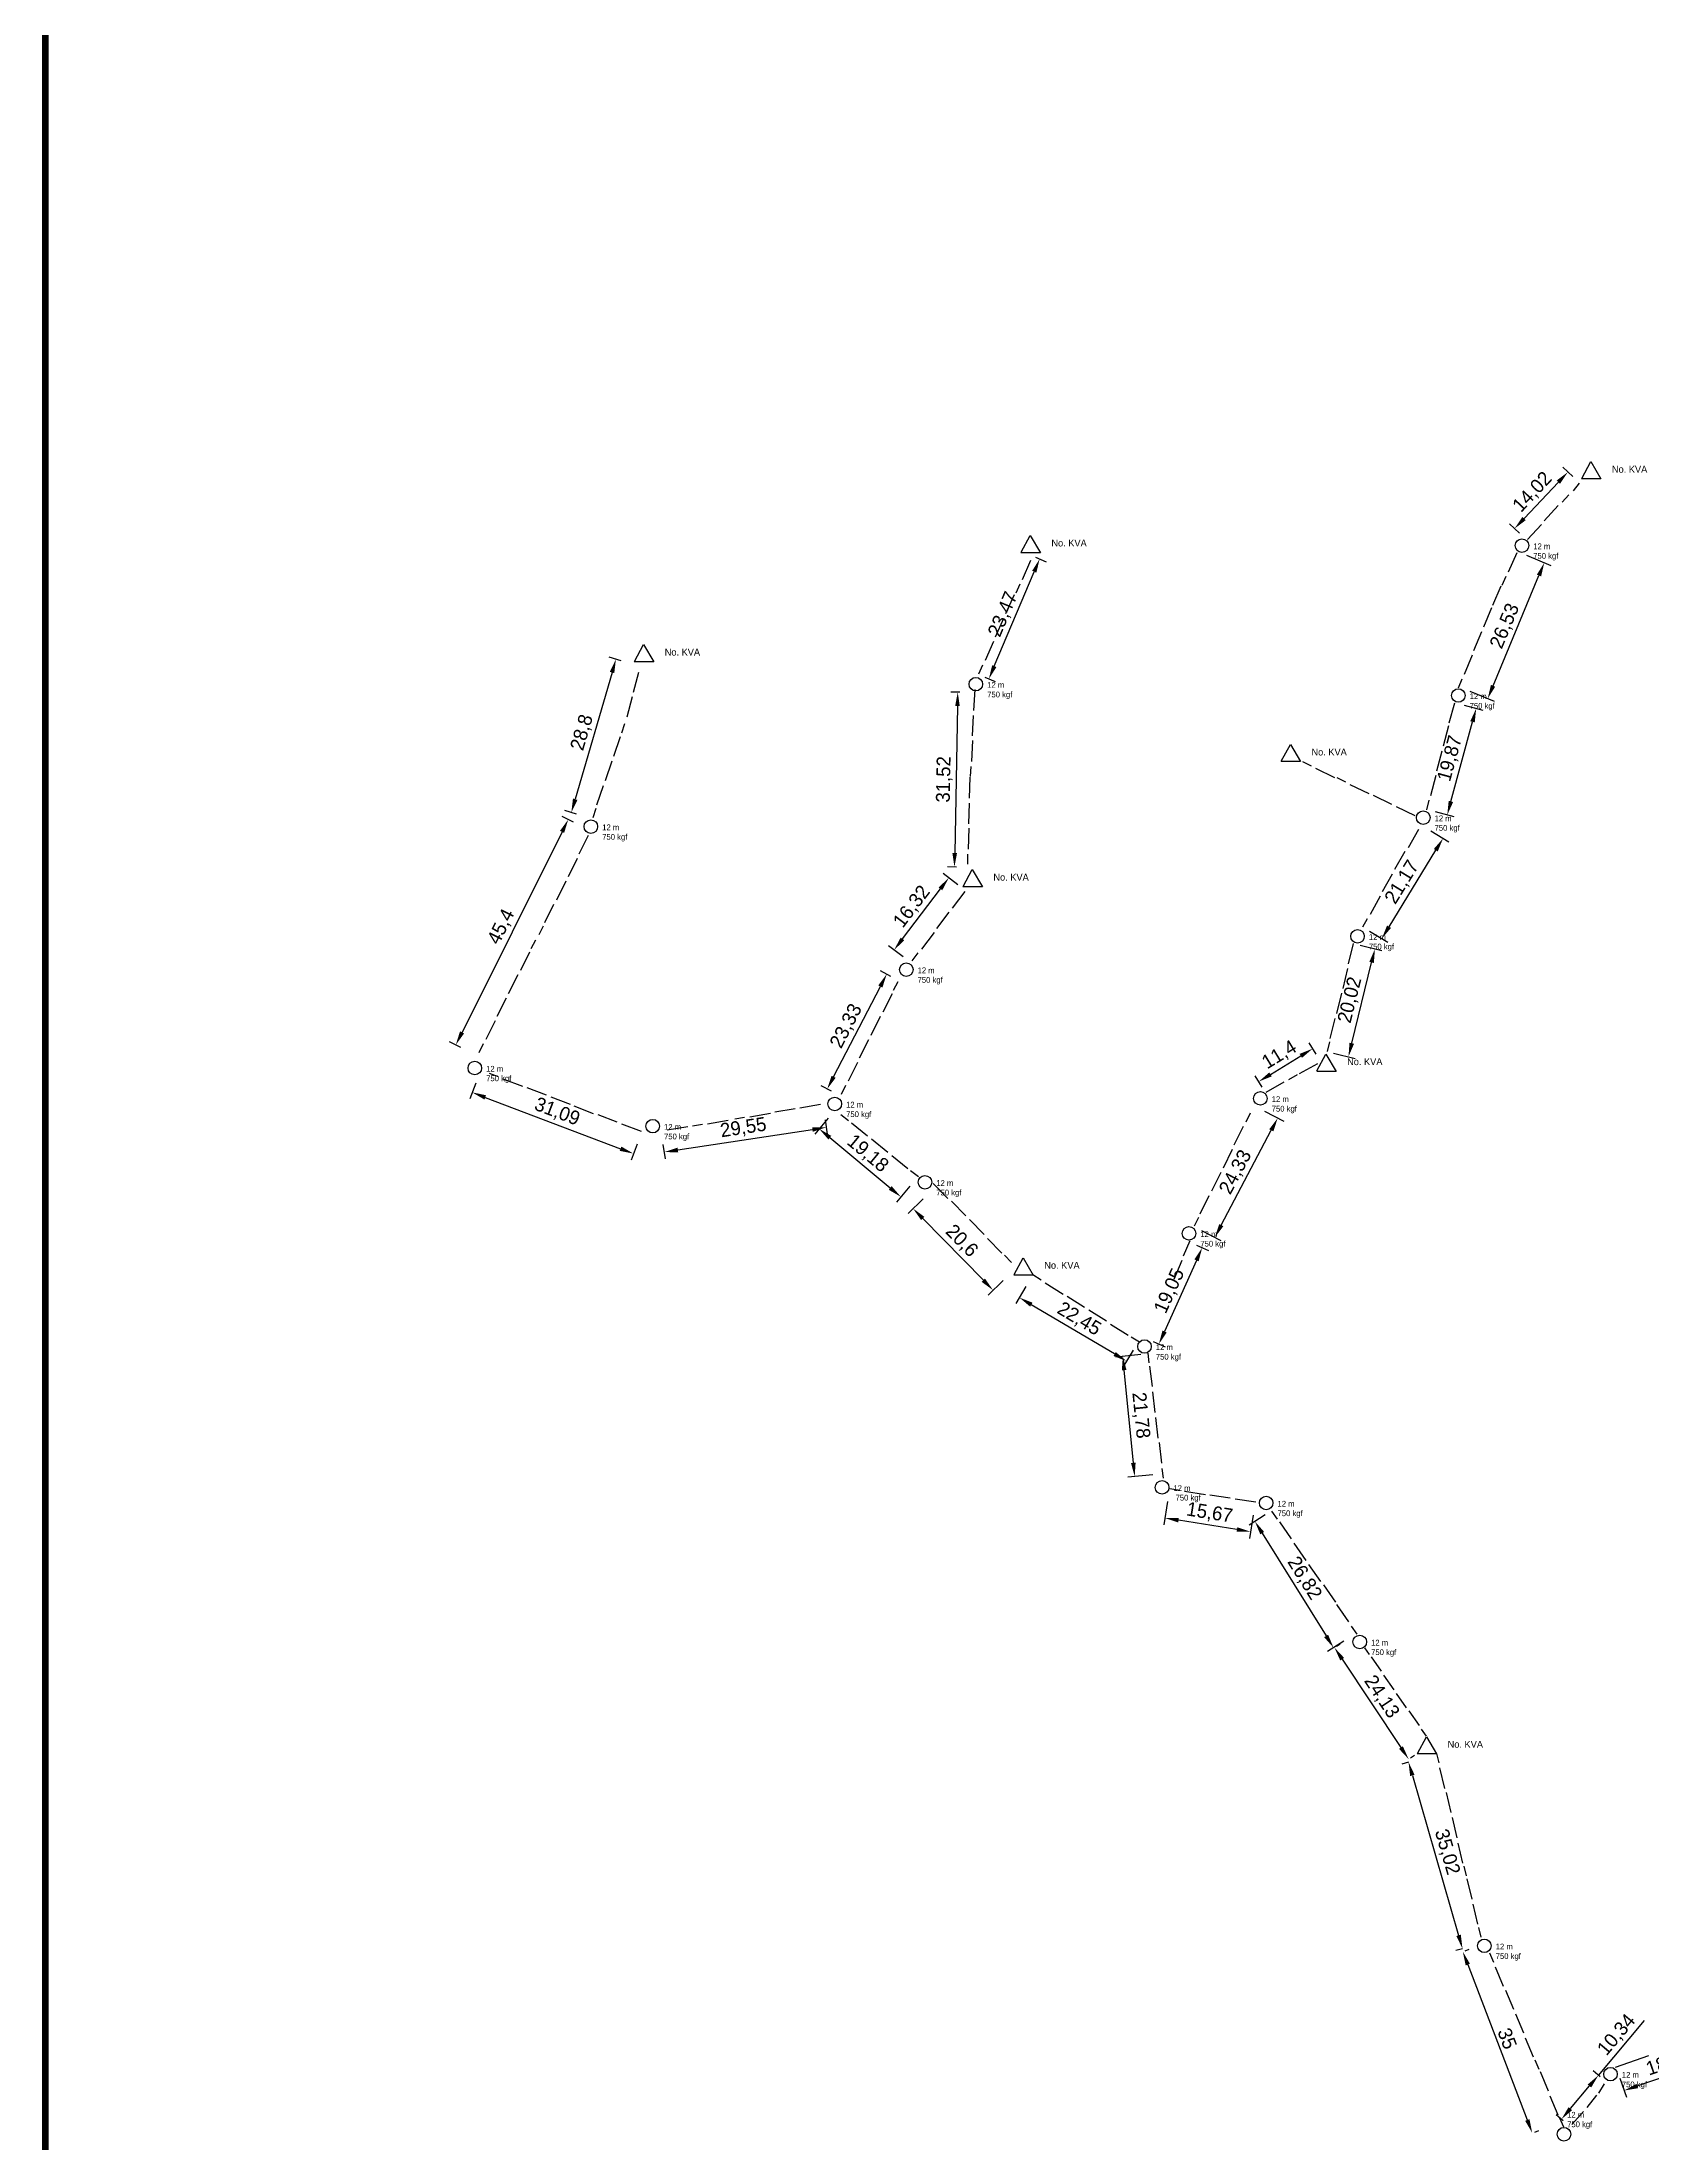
# Model space of a CAD drawing. Header units: millimetres. Extents: x -3588 to 75209, y -3737 to 38254.
# Drawn here: x 28768.3 to 29058.5, y 19548.3 to 19926.9 of the extents above; entities that cross this region are included whole.
import ezdxf

# ---------------------------------------------------------------- set-up
doc = ezdxf.new("R2010")
doc.units = ezdxf.units.MM
doc.layers.add('P', color=253, linetype='Continuous')
doc.dimstyles.new('ISO-25', dxfattribs={"dimtxt": 2.5, "dimasz": 2.5, "dimexe": 1.25, "dimexo": 0.625, "dimtad": 1, "dimtxsty": 'Standard', "dimcen": 2.5, "dimadec": 0, "dimazin": 0, "dimtfac": 1, "dimtmove": 0, "dimatfit": 3, "dimfxl": 1, "dimarcsym": 0})

# ---------------------------------------------------------------- blocks, each defined once
blk = doc.blocks.new('*D328')
at = {"color": 0, "lineweight": -2, "transparency": 16777216}
for p, q in [((28971.28, 19663.73), (28970.61, 19659.54)), ((28983.81, 19658.69), (28973.27, 19660.38)), ((28986.75, 19661.25), (28986.08, 19657.06))]:
    blk.add_line(p, q, dxfattribs=at)
at = {"color": 0, "transparency": 16777216}
for points in [[(28973.34, 19660.79), (28973.21, 19659.97), (28970.8, 19660.77)], [(28983.88, 19659.1), (28983.75, 19658.28), (28986.28, 19658.3)]]:
    blk.add_solid(points, dxfattribs=at)
at = {"layer": 'Defpoints', "color": 0, "transparency": 16777216}
for p in [(28971.37, 19664.35), (28970.8, 19660.77), (28986.85, 19661.87)]:
    blk.add_point(p, dxfattribs=at)
at = {"color": 0, "transparency": 16777216, "insert": (28978.87, 19661.59), "char_height": 2.5, "attachment_point": 5, "rotation": 350.917}
blk.add_mtext('15,67', dxfattribs=at)
blk = doc.blocks.new('*D329')
at = {"color": 0, "lineweight": -2, "transparency": 16777216}
for p, q in [((28966.48, 19690.22), (28961.98, 19689.77)), ((28965.13, 19670.71), (28963.47, 19687.41)), ((28968.63, 19668.54), (28964.13, 19668.1))]:
    blk.add_line(p, q, dxfattribs=at)
at = {"color": 0, "transparency": 16777216}
for points in [[(28963.89, 19687.45), (28963.06, 19687.37), (28963.23, 19689.9)], [(28965.54, 19670.75), (28964.71, 19670.67), (28965.37, 19668.22)]]:
    blk.add_solid(points, dxfattribs=at)
at = {"layer": 'Defpoints', "color": 0, "transparency": 16777216}
for p in [(28967.1, 19690.28), (28963.23, 19689.9), (28969.25, 19668.6)]:
    blk.add_point(p, dxfattribs=at)
at = {"color": 0, "transparency": 16777216, "insert": (28966.37, 19679.26), "char_height": 2.5, "attachment_point": 5, "rotation": 275.6555}
blk.add_mtext('21,78', dxfattribs=at)
blk = doc.blocks.new('*D330')
at = {"color": 0, "lineweight": -2, "transparency": 16777216}
for p, q in [((28988.91, 19661.31), (28985.99, 19659.49)), ((28988.37, 19658.03), (28999.9, 19639.5)), ((29003.07, 19638.53), (29000.16, 19636.72))]:
    blk.add_line(p, q, dxfattribs=at)
at = {"color": 0, "transparency": 16777216}
for points in [[(28988.72, 19658.25), (28988.02, 19657.81), (28987.05, 19660.15)], [(29000.25, 19639.72), (28999.54, 19639.28), (29001.22, 19637.38)]]:
    blk.add_solid(points, dxfattribs=at)
at = {"layer": 'Defpoints', "color": 0, "transparency": 16777216}
for p in [(28989.44, 19661.64), (29001.22, 19637.38), (29003.61, 19638.86)]:
    blk.add_point(p, dxfattribs=at)
at = {"color": 0, "transparency": 16777216, "insert": (28995.9, 19649.86), "char_height": 2.5, "attachment_point": 5, "rotation": 301.8892}
blk.add_mtext('26,82', dxfattribs=at)
blk = doc.blocks.new('*D331')
at = {"color": 0, "lineweight": -2, "transparency": 16777216}
for p, q in [((29001.76, 19637.63), (29002.44, 19638.08)), ((29002.79, 19635.3), (29013.39, 19619.37)), ((29015.13, 19617.53), (29015.81, 19617.98))]:
    blk.add_line(p, q, dxfattribs=at)
at = {"color": 0, "transparency": 16777216}
for points in [[(29003.14, 19635.54), (29002.44, 19635.07), (29001.4, 19637.39)], [(29013.73, 19619.6), (29013.04, 19619.14), (29014.77, 19617.29)]]:
    blk.add_solid(points, dxfattribs=at)
at = {"layer": 'Defpoints', "color": 0, "transparency": 16777216}
for p in [(29001.24, 19637.28), (29014.61, 19617.18), (29014.77, 19617.29)]:
    blk.add_point(p, dxfattribs=at)
at = {"color": 0, "transparency": 16777216, "insert": (29009.82, 19628.49), "char_height": 2.5, "attachment_point": 5, "rotation": 303.6315}
blk.add_mtext('24,13', dxfattribs=at)
blk = doc.blocks.new('*D332')
at = {"color": 0, "lineweight": -2, "transparency": 16777216}
for p, q in [((29014.77, 19616.77), (29013.55, 19616.41)), ((29015.44, 19614.36), (29023.78, 19585.52)), ((29024.5, 19583.12), (29023.28, 19582.77))]:
    blk.add_line(p, q, dxfattribs=at)
at = {"color": 0, "transparency": 16777216}
for points in [[(29015.84, 19614.47), (29015.04, 19614.24), (29014.75, 19616.76)], [(29024.18, 19585.64), (29023.38, 19585.4), (29024.48, 19583.12)]]:
    blk.add_solid(points, dxfattribs=at)
at = {"layer": 'Defpoints', "color": 0, "transparency": 16777216}
for p in [(29015.37, 19616.94), (29024.48, 19583.12), (29025.1, 19583.3)]:
    blk.add_point(p, dxfattribs=at)
at = {"color": 0, "transparency": 16777216, "insert": (29023.62, 19601.1), "char_height": 2.5, "width": 9.4878, "attachment_point": 5, "rotation": 286.1352}
blk.add_mtext('\\P35,02', dxfattribs=at)
blk = doc.blocks.new('*D333')
at = {"color": 0, "lineweight": -2, "transparency": 16777216}
for p, q in [((29024.99, 19582.76), (29025.71, 19583.03)), ((29025.44, 19580.25), (29036.17, 19552.24)), ((29037.5, 19550.07), (29038.23, 19550.35))]:
    blk.add_line(p, q, dxfattribs=at)
at = {"color": 0, "transparency": 16777216}
for points in [[(29025.83, 19580.4), (29025.05, 19580.1), (29024.54, 19582.59)], [(29036.56, 19552.39), (29035.78, 19552.09), (29037.06, 19549.9)]]:
    blk.add_solid(points, dxfattribs=at)
at = {"layer": 'Defpoints', "color": 0, "transparency": 16777216}
for p in [(29024.4, 19582.53), (29036.92, 19549.85), (29037.06, 19549.9)]:
    blk.add_point(p, dxfattribs=at)
at = {"color": 0, "transparency": 16777216, "insert": (29032.55, 19566.92), "char_height": 2.5, "attachment_point": 5, "rotation": 290.954}
blk.add_mtext('35', dxfattribs=at)
blk = doc.blocks.new('*D335')
at = {"color": 0, "lineweight": -2, "transparency": 16777216}
for p, q in [((29048.98, 19560.28), (29057.3, 19570.16)), ((29043.93, 19554.28), (29047.37, 19558.37)), ((29049.32, 19560), (29048.03, 19561.09)), ((29042.66, 19552.09), (29041.37, 19553.17))]:
    blk.add_line(p, q, dxfattribs=at)
at = {"color": 0, "transparency": 16777216}
for points in [[(29047.06, 19558.64), (29047.69, 19558.1), (29048.98, 19560.28)], [(29043.61, 19554.55), (29044.25, 19554.01), (29042.32, 19552.37)]]:
    blk.add_solid(points, dxfattribs=at)
at = {"layer": 'Defpoints', "color": 0, "transparency": 16777216}
for p in [(29048.98, 19560.28), (29049.79, 19559.6), (29043.13, 19551.69)]:
    blk.add_point(p, dxfattribs=at)
at = {"color": 0, "transparency": 16777216, "insert": (29052.35, 19567.52), "char_height": 2.5, "attachment_point": 5, "rotation": 49.9081}
blk.add_mtext('10,34', dxfattribs=at)
blk = doc.blocks.new('*D336')
at = {"color": 0, "lineweight": -2, "transparency": 16777216}
for p, q in [((29070.4, 19565.83), (29071.58, 19562.44)), ((29056, 19558.37), (29068.8, 19562.8)), ((29052.88, 19559.77), (29054.05, 19556.37))]:
    blk.add_line(p, q, dxfattribs=at)
at = {"color": 0, "transparency": 16777216}
for points in [[(29068.67, 19563.19), (29068.94, 19562.41), (29071.17, 19563.62)], [(29055.87, 19558.76), (29056.14, 19557.97), (29053.64, 19557.55)]]:
    blk.add_solid(points, dxfattribs=at)
at = {"layer": 'Defpoints', "color": 0, "transparency": 16777216}
for p in [(29070.2, 19566.42), (29071.17, 19563.62), (29052.67, 19560.36)]:
    blk.add_point(p, dxfattribs=at)
at = {"color": 0, "transparency": 16777216, "insert": (29061.72, 19562.55), "char_height": 2.5, "attachment_point": 5, "rotation": 19.0946}
blk.add_mtext('18,55', dxfattribs=at)
blk = doc.blocks.new('*D351')
at = {"color": 0, "lineweight": -2, "transparency": 16777216}
for p, q in [((28945.76, 19702.49), (28943.95, 19699.42)), ((28961.75, 19690.33), (28946.73, 19699.22)), ((28965.08, 19691.04), (28963.26, 19687.98))]:
    blk.add_line(p, q, dxfattribs=at)
at = {"color": 0, "transparency": 16777216}
for points in [[(28946.95, 19699.58), (28946.52, 19698.87), (28944.58, 19700.5)], [(28961.96, 19690.68), (28961.54, 19689.97), (28963.9, 19689.05)]]:
    blk.add_solid(points, dxfattribs=at)
at = {"layer": 'Defpoints', "color": 0, "transparency": 16777216}
for p in [(28946.08, 19703.03), (28944.58, 19700.5), (28965.4, 19691.58)]:
    blk.add_point(p, dxfattribs=at)
at = {"color": 0, "transparency": 16777216, "insert": (28955.3, 19696.57), "char_height": 2.5, "attachment_point": 5, "rotation": 329.3458}
blk.add_mtext('22,45', dxfattribs=at)
blk = doc.blocks.new('*D352')
at = {"color": 0, "lineweight": -2, "transparency": 16777216}
for p, q in [((28927.21, 19718.31), (28924.52, 19715.67)), ((28927.16, 19714.76), (28938.08, 19703.62)), ((28941.63, 19703.6), (28938.94, 19700.96))]:
    blk.add_line(p, q, dxfattribs=at)
at = {"color": 0, "transparency": 16777216}
for points in [[(28927.46, 19715.05), (28926.86, 19714.47), (28925.41, 19716.55)], [(28938.38, 19703.92), (28937.78, 19703.33), (28939.83, 19701.84)]]:
    blk.add_solid(points, dxfattribs=at)
at = {"layer": 'Defpoints', "color": 0, "transparency": 16777216}
for p in [(28927.65, 19718.74), (28939.83, 19701.84), (28942.07, 19704.04)]:
    blk.add_point(p, dxfattribs=at)
at = {"color": 0, "transparency": 16777216, "insert": (28934.11, 19710.65), "char_height": 2.5, "attachment_point": 5, "rotation": 314.4386}
blk.add_mtext('20,6', dxfattribs=at)
blk = doc.blocks.new('*D353')
at = {"color": 0, "lineweight": -2, "transparency": 16777216}
for p, q in [((28910.09, 19732.87), (28907.67, 19729.97)), ((28910.39, 19729.33), (28921.29, 19720.26)), ((28924.82, 19720.6), (28922.41, 19717.7))]:
    blk.add_line(p, q, dxfattribs=at)
at = {"color": 0, "transparency": 16777216}
for points in [[(28910.66, 19729.65), (28910.13, 19729.01), (28908.47, 19730.93)], [(28921.55, 19720.58), (28921.02, 19719.94), (28923.21, 19718.66)]]:
    blk.add_solid(points, dxfattribs=at)
at = {"layer": 'Defpoints', "color": 0, "transparency": 16777216}
for p in [(28910.49, 19733.35), (28925.22, 19721.08), (28923.21, 19718.66)]:
    blk.add_point(p, dxfattribs=at)
at = {"color": 0, "transparency": 16777216, "insert": (28917.17, 19726.4), "char_height": 2.5, "attachment_point": 5, "rotation": 320.2117}
blk.add_mtext('19,18', dxfattribs=at)
blk = doc.blocks.new('*D354')
at = {"color": 0, "lineweight": -2, "transparency": 16777216}
for p, q in [((28909.53, 19732.56), (28909.93, 19729.95)), ((28880.31, 19728.11), (28880.71, 19725.49)), ((28883, 19727.11), (28907.27, 19730.8))]:
    blk.add_line(p, q, dxfattribs=at)
at = {"color": 0, "transparency": 16777216}
for points in [[(28907.21, 19731.22), (28907.33, 19730.39), (28909.74, 19731.18)], [(28882.93, 19727.52), (28883.06, 19726.69), (28880.52, 19726.73)]]:
    blk.add_solid(points, dxfattribs=at)
at = {"layer": 'Defpoints', "color": 0, "transparency": 16777216}
for p in [(28909.44, 19733.17), (28880.22, 19728.72), (28909.74, 19731.18)]:
    blk.add_point(p, dxfattribs=at)
at = {"color": 0, "transparency": 16777216, "insert": (28894.82, 19731.02), "char_height": 2.5, "attachment_point": 5, "rotation": 8.6616}
blk.add_mtext('29,55', dxfattribs=at)
blk = doc.blocks.new('*D355')
at = {"color": 0, "lineweight": -2, "transparency": 16777216}
for p, q in [((28846.58, 19739.18), (28845.49, 19736.31)), ((28848.27, 19736.59), (28872.66, 19727.34)), ((28875.64, 19728.15), (28874.55, 19725.28))]:
    blk.add_line(p, q, dxfattribs=at)
at = {"color": 0, "transparency": 16777216}
for points in [[(28848.41, 19736.98), (28848.12, 19736.2), (28845.93, 19737.48)], [(28872.81, 19727.72), (28872.51, 19726.95), (28875, 19726.45)]]:
    blk.add_solid(points, dxfattribs=at)
at = {"layer": 'Defpoints', "color": 0, "transparency": 16777216}
for p in [(28846.8, 19739.77), (28875.86, 19728.74), (28875, 19726.45)]:
    blk.add_point(p, dxfattribs=at)
at = {"color": 0, "transparency": 16777216, "insert": (28861.2, 19733.91), "char_height": 2.5, "attachment_point": 5, "rotation": 339.2204}
blk.add_mtext('31,09', dxfattribs=at)
blk = doc.blocks.new('*D356')
at = {"color": 0, "lineweight": -2, "transparency": 16777216}
for p, q in [((28864.16, 19786.23), (28862.11, 19787.25)), ((28862.11, 19784.45), (28844.08, 19748.3)), ((28843.89, 19745.6), (28841.84, 19746.62))]:
    blk.add_line(p, q, dxfattribs=at)
at = {"color": 0, "transparency": 16777216}
for points in [[(28861.74, 19784.64), (28862.49, 19784.27), (28863.23, 19786.69)], [(28843.71, 19748.49), (28844.45, 19748.12), (28842.96, 19746.07)]]:
    blk.add_solid(points, dxfattribs=at)
at = {"layer": 'Defpoints', "color": 0, "transparency": 16777216}
for p in [(28864.72, 19785.95), (28842.96, 19746.07), (28844.45, 19745.32)]:
    blk.add_point(p, dxfattribs=at)
at = {"color": 0, "transparency": 16777216, "insert": (28851.23, 19767.31), "char_height": 2.5, "attachment_point": 5, "rotation": 63.487}
blk.add_mtext('45,4', dxfattribs=at)
blk = doc.blocks.new('*D357')
at = {"color": 0, "lineweight": -2, "transparency": 16777216}
for p, q in [((28872.76, 19815.32), (28870.63, 19815.94)), ((28871.13, 19813.19), (28864.49, 19790.34)), ((28864.72, 19787.67), (28862.59, 19788.29))]:
    blk.add_line(p, q, dxfattribs=at)
at = {"color": 0, "transparency": 16777216}
for points in [[(28870.73, 19813.31), (28871.53, 19813.08), (28871.83, 19815.59)], [(28864.08, 19790.46), (28864.89, 19790.22), (28863.79, 19787.94)]]:
    blk.add_solid(points, dxfattribs=at)
at = {"layer": 'Defpoints', "color": 0, "transparency": 16777216}
for p in [(28873.36, 19815.15), (28863.79, 19787.94), (28865.32, 19787.49)]:
    blk.add_point(p, dxfattribs=at)
at = {"color": 0, "transparency": 16777216, "insert": (28865.81, 19802.35), "char_height": 2.5, "attachment_point": 5, "rotation": 73.7871}
blk.add_mtext('28,8', dxfattribs=at)
blk = doc.blocks.new('*D358')
at = {"color": 0, "lineweight": -2, "transparency": 16777216}
for p, q in [((28921.42, 19758.41), (28919.55, 19759.38)), ((28911.08, 19740.31), (28919.51, 19756.58)), ((28910.69, 19737.69), (28908.82, 19738.66))]:
    blk.add_line(p, q, dxfattribs=at)
at = {"color": 0, "transparency": 16777216}
for points in [[(28919.14, 19756.78), (28919.88, 19756.39), (28920.66, 19758.8)], [(28910.71, 19740.5), (28911.45, 19740.12), (28909.93, 19738.09)]]:
    blk.add_solid(points, dxfattribs=at)
at = {"layer": 'Defpoints', "color": 0, "transparency": 16777216}
for p in [(28920.66, 19758.8), (28921.97, 19758.12), (28911.24, 19737.41)]:
    blk.add_point(p, dxfattribs=at)
at = {"color": 0, "transparency": 16777216, "insert": (28913.44, 19749.41), "char_height": 2.5, "attachment_point": 5, "rotation": 62.6155}
blk.add_mtext('23,33', dxfattribs=at)
blk = doc.blocks.new('*D359')
at = {"color": 0, "lineweight": -2, "transparency": 16777216}
for p, q in [((28923.5, 19765.15), (28930.34, 19774.18)), ((28933.5, 19774.92), (28930.85, 19776.93)), ((28923.64, 19761.91), (28920.99, 19763.91))]:
    blk.add_line(p, q, dxfattribs=at)
at = {"color": 0, "transparency": 16777216}
for points in [[(28930.01, 19774.43), (28930.67, 19773.93), (28931.85, 19776.17)], [(28923.17, 19765.4), (28923.83, 19764.9), (28921.99, 19763.16)]]:
    blk.add_solid(points, dxfattribs=at)
at = {"layer": 'Defpoints', "color": 0, "transparency": 16777216}
for p in [(28931.85, 19776.17), (28934, 19774.54), (28924.14, 19761.53)]:
    blk.add_point(p, dxfattribs=at)
at = {"color": 0, "transparency": 16777216, "insert": (28925.26, 19770.92), "char_height": 2.5, "attachment_point": 5, "rotation": 52.8489}
blk.add_mtext('16,32', dxfattribs=at)
blk = doc.blocks.new('*D360')
at = {"color": 0, "lineweight": -2, "transparency": 16777216}
for p, q in [((28933.86, 19809.64), (28932.21, 19809.67)), ((28933.42, 19807.14), (28932.92, 19780.62)), ((28933.26, 19778.12), (28931.62, 19778.15))]:
    blk.add_line(p, q, dxfattribs=at)
at = {"color": 0, "transparency": 16777216}
for points in [[(28933, 19807.15), (28933.83, 19807.14), (28933.46, 19809.64)], [(28932.5, 19780.63), (28933.33, 19780.62), (28932.87, 19778.12)]]:
    blk.add_solid(points, dxfattribs=at)
at = {"layer": 'Defpoints', "color": 0, "transparency": 16777216}
for p in [(28934.48, 19809.62), (28932.87, 19778.12), (28933.89, 19778.1)]:
    blk.add_point(p, dxfattribs=at)
at = {"color": 0, "transparency": 16777216, "insert": (28931.08, 19793.92), "char_height": 2.5, "attachment_point": 5, "rotation": 88.9189}
blk.add_mtext('31,52', dxfattribs=at)
blk = doc.blocks.new('*D361')
at = {"color": 0, "lineweight": -2, "transparency": 16777216}
for p, q in [((28947.47, 19833.97), (28949.38, 19833.16)), ((28940.06, 19814.33), (28947.26, 19831.35)), ((28938.32, 19812.35), (28940.23, 19811.54))]:
    blk.add_line(p, q, dxfattribs=at)
at = {"color": 0, "transparency": 16777216}
for points in [[(28946.88, 19831.51), (28947.64, 19831.18), (28948.23, 19833.65)], [(28939.67, 19814.5), (28940.44, 19814.17), (28939.08, 19812.03)]]:
    blk.add_solid(points, dxfattribs=at)
at = {"layer": 'Defpoints', "color": 0, "transparency": 16777216}
for p in [(28946.9, 19834.21), (28948.23, 19833.65), (28937.75, 19812.6)]:
    blk.add_point(p, dxfattribs=at)
at = {"color": 0, "transparency": 16777216, "insert": (28941.74, 19823.65), "char_height": 2.5, "attachment_point": 5, "rotation": 67.0564}
blk.add_mtext('23,47', dxfattribs=at)
blk = doc.blocks.new('*D362')
at = {"color": 0, "lineweight": -2, "transparency": 16777216}
for p, q in [((28976.49, 19709.96), (28978.68, 19708.98)), ((28976.52, 19707.21), (28970.76, 19694.39)), ((28968.68, 19692.59), (28970.87, 19691.6))]:
    blk.add_line(p, q, dxfattribs=at)
at = {"color": 0, "transparency": 16777216}
for points in [[(28976.14, 19707.38), (28976.9, 19707.04), (28977.54, 19709.49)], [(28970.38, 19694.56), (28971.14, 19694.22), (28969.73, 19692.11)]]:
    blk.add_solid(points, dxfattribs=at)
at = {"layer": 'Defpoints', "color": 0, "transparency": 16777216}
for p in [(28975.92, 19710.22), (28968.11, 19692.84), (28969.73, 19692.11)]:
    blk.add_point(p, dxfattribs=at)
at = {"color": 0, "transparency": 16777216, "insert": (28971.74, 19701.66), "char_height": 2.5, "attachment_point": 5, "rotation": 65.7999}
blk.add_mtext('19,05', dxfattribs=at)
blk = doc.blocks.new('*D363')
at = {"color": 0, "lineweight": -2, "transparency": 16777216}
for p, q in [((28988.78, 19734.13), (28992.28, 19732.29)), ((28980.99, 19713.55), (28990.01, 19730.66)), ((28977.44, 19712.6), (28980.93, 19710.76))]:
    blk.add_line(p, q, dxfattribs=at)
at = {"color": 0, "transparency": 16777216}
for points in [[(28989.64, 19730.85), (28990.37, 19730.46), (28991.17, 19732.87)], [(28980.62, 19713.75), (28981.36, 19713.36), (28979.82, 19711.34)]]:
    blk.add_solid(points, dxfattribs=at)
at = {"layer": 'Defpoints', "color": 0, "transparency": 16777216}
for p in [(28988.23, 19734.42), (28991.17, 19732.87), (28976.89, 19712.89)]:
    blk.add_point(p, dxfattribs=at)
at = {"color": 0, "transparency": 16777216, "insert": (28983.65, 19723.08), "char_height": 2.5, "attachment_point": 5, "rotation": 62.208}
blk.add_mtext('24,33', dxfattribs=at)
blk = doc.blocks.new('*D364')
at = {"color": 0, "lineweight": -2, "transparency": 16777216}
for p, q in [((28989.86, 19740.74), (28995.32, 19744.07)), ((28998.07, 19744.37), (28996.81, 19746.44)), ((28988.34, 19738.43), (28987.08, 19740.5))]:
    blk.add_line(p, q, dxfattribs=at)
at = {"color": 0, "transparency": 16777216}
for points in [[(28995.11, 19744.43), (28995.54, 19743.72), (28997.46, 19745.37)], [(28989.65, 19741.09), (28990.08, 19740.38), (28987.73, 19739.43)]]:
    blk.add_solid(points, dxfattribs=at)
at = {"layer": 'Defpoints', "color": 0, "transparency": 16777216}
for p in [(28997.46, 19745.37), (28998.4, 19743.84), (28988.67, 19737.9)]:
    blk.add_point(p, dxfattribs=at)
at = {"color": 0, "transparency": 16777216, "insert": (28991.51, 19744.18), "char_height": 2.5, "attachment_point": 5, "rotation": 31.4104}
blk.add_mtext('11,4', dxfattribs=at)
blk = doc.blocks.new('*D365')
at = {"color": 0, "lineweight": -2, "transparency": 16777216}
for p, q in [((29006.01, 19764.01), (29009.91, 19763.06)), ((29004.52, 19746.34), (29008.1, 19760.93)), ((29001.24, 19744.57), (29005.14, 19743.62))]:
    blk.add_line(p, q, dxfattribs=at)
at = {"color": 0, "transparency": 16777216}
for points in [[(29007.69, 19761.03), (29008.5, 19760.83), (29008.69, 19763.36)], [(29004.11, 19746.44), (29004.92, 19746.24), (29003.92, 19743.92)]]:
    blk.add_solid(points, dxfattribs=at)
at = {"layer": 'Defpoints', "color": 0, "transparency": 16777216}
for p in [(29005.41, 19764.16), (29008.69, 19763.36), (29000.63, 19744.72)]:
    blk.add_point(p, dxfattribs=at)
at = {"color": 0, "transparency": 16777216, "insert": (29004.28, 19754.13), "char_height": 2.5, "attachment_point": 5, "rotation": 76.2074}
blk.add_mtext('20,02', dxfattribs=at)
blk = doc.blocks.new('*D366')
at = {"color": 0, "lineweight": -2, "transparency": 16777216}
for p, q in [((29011.23, 19767.35), (29019.66, 19781.15)), ((29018.77, 19784.63), (29022.04, 19782.63)), ((29007.73, 19766.57), (29010.99, 19764.57))]:
    blk.add_line(p, q, dxfattribs=at)
at = {"color": 0, "transparency": 16777216}
for points in [[(29019.31, 19781.37), (29020.02, 19780.93), (29020.97, 19783.28)], [(29010.88, 19767.57), (29011.59, 19767.14), (29009.93, 19765.22)]]:
    blk.add_solid(points, dxfattribs=at)
at = {"layer": 'Defpoints', "color": 0, "transparency": 16777216}
for p in [(29018.24, 19784.95), (29020.97, 19783.28), (29007.19, 19766.89)]:
    blk.add_point(p, dxfattribs=at)
at = {"color": 0, "transparency": 16777216, "insert": (29013.67, 19775.34), "char_height": 2.5, "attachment_point": 5, "rotation": 58.5583}
blk.add_mtext('21,17', dxfattribs=at)
blk = doc.blocks.new('*D367')
at = {"color": 0, "lineweight": -2, "transparency": 16777216}
for p, q in [((29022.39, 19789.94), (29026.29, 19804.29)), ((29024.76, 19807.29), (29028.15, 19806.37)), ((29019.55, 19788.12), (29022.94, 19787.2))]:
    blk.add_line(p, q, dxfattribs=at)
at = {"color": 0, "transparency": 16777216}
for points in [[(29025.89, 19804.4), (29026.69, 19804.18), (29026.95, 19806.7)], [(29021.99, 19790.05), (29022.79, 19789.83), (29021.74, 19787.53)]]:
    blk.add_solid(points, dxfattribs=at)
at = {"layer": 'Defpoints', "color": 0, "transparency": 16777216}
for p in [(29024.16, 19807.46), (29026.95, 19806.7), (29018.94, 19788.29)]:
    blk.add_point(p, dxfattribs=at)
at = {"color": 0, "transparency": 16777216, "insert": (29022.33, 19797.66), "char_height": 2.5, "attachment_point": 5, "rotation": 74.7914}
blk.add_mtext('19,87', dxfattribs=at)
blk = doc.blocks.new('*D368')
at = {"color": 0, "lineweight": -2, "transparency": 16777216}
for p, q in [((29036.01, 19834.32), (29040.39, 19832.49)), ((29029.99, 19810.79), (29038.27, 19830.67)), ((29025.81, 19809.83), (29030.18, 19808))]:
    blk.add_line(p, q, dxfattribs=at)
at = {"color": 0, "transparency": 16777216}
for points in [[(29037.89, 19830.83), (29038.66, 19830.51), (29039.23, 19832.98)], [(29029.61, 19810.95), (29030.38, 19810.63), (29029.03, 19808.48)]]:
    blk.add_solid(points, dxfattribs=at)
at = {"layer": 'Defpoints', "color": 0, "transparency": 16777216}
for p in [(29035.43, 19834.56), (29039.23, 19832.98), (29025.23, 19810.07)]:
    blk.add_point(p, dxfattribs=at)
at = {"color": 0, "transparency": 16777216, "insert": (29032.21, 19821.53), "char_height": 2.5, "attachment_point": 5, "rotation": 67.3803}
blk.add_mtext('26,53', dxfattribs=at)
blk = doc.blocks.new('*D369')
at = {"color": 0, "lineweight": -2, "transparency": 16777216}
for p, q in [((29044.35, 19848.5), (29042.57, 19850.18)), ((29035.58, 19840.94), (29041.77, 19847.5)), ((29034.74, 19838.29), (29032.95, 19839.97))]:
    blk.add_line(p, q, dxfattribs=at)
at = {"color": 0, "transparency": 16777216}
for points in [[(29041.46, 19847.79), (29042.07, 19847.22), (29043.48, 19849.32)], [(29035.27, 19841.22), (29035.88, 19840.65), (29033.86, 19839.12)]]:
    blk.add_solid(points, dxfattribs=at)
at = {"layer": 'Defpoints', "color": 0, "transparency": 16777216}
for p in [(29043.48, 19849.32), (29044.81, 19848.07), (29035.19, 19837.86)]:
    blk.add_point(p, dxfattribs=at)
at = {"color": 0, "transparency": 16777216, "insert": (29037.16, 19845.65), "char_height": 2.5, "attachment_point": 5, "rotation": 46.7001}
blk.add_mtext('14,02', dxfattribs=at)

msp = doc.modelspace()

# ---------------------------------------------------------------- linework, layer by layer
at = {"color": 10}
for p, q in [((29045.991, 19848.143), (29047.618, 19851.199)), ((29047.618, 19851.199), (29049.44, 19848.078)), ((29043.633, 19845.228), (29042.426, 19843.92)), ((29044.471, 19845.927), (29045.554, 19847.339)), ((29049.44, 19848.078), (29045.938, 19848.078)), ((29041.754, 19843.299), (29039.19, 19840.521)), ((28944.915, 19834.851), (28946.542, 19837.906)), ((28946.542, 19837.906), (28948.364, 19834.786)), ((29038.703, 19839.861), (29036.187, 19837.136)), ((28948.364, 19834.786), (28944.862, 19834.786)), ((29032.805, 19831.353), (29034.366, 19834.797)), ((28945.155, 19829.982), (28946.662, 19833.45)), ((29031.628, 19828.932), (29032.363, 19830.552)), ((28942.163, 19823.81), (28943.721, 19827.254)), ((28944.017, 19827.542), (28944.726, 19829.174)), ((29029.962, 19825.35), (29031.463, 19828.821)), ((28940.253, 19819.611), (28941.782, 19822.989)), ((29028.326, 19821.4), (29029.787, 19824.887)), ((28938.44, 19815.386), (28939.999, 19818.831)), ((29026.534, 19817.149), (29027.968, 19820.57)), ((28878.638, 19815.121), (28875.137, 19815.121)), ((28875.19, 19815.186), (28876.816, 19818.241)), ((28876.816, 19818.241), (28878.638, 19815.121)), ((29024.84, 19812.876), (29026.301, 19816.363)), ((28874.975, 19809.662), (28875.963, 19813.237)), ((28937.265, 19812.963), (28937.998, 19814.584)), ((29023.733, 19810.421), (29024.421, 19812.062)), ((28873.836, 19805.208), (28874.844, 19808.852)), ((28936.386, 19806.347), (28936.585, 19810.123)), ((29022.107, 19804.091), (29023.102, 19807.738)), ((28873.387, 19803.916), (28872.819, 19802.23)), ((28936.134, 19801.741), (28936.329, 19805.445)), ((29021.045, 19799.949), (29021.999, 19803.607)), ((28872.6, 19801.585), (28871.416, 19798.071)), ((28935.981, 19797.147), (28936.18, 19800.922)), ((28991.811, 19797.178), (28993.438, 19800.233)), ((28993.438, 19800.233), (28995.259, 19797.113)), ((28871.119, 19797.217), (28869.911, 19793.634)), ((28935.767, 19794.463), (28935.861, 19796.239)), ((28995.259, 19797.113), (28991.758, 19797.113)), ((28995.606, 19797.169), (28997.206, 19796.391)), ((29019.872, 19795.488), (29020.808, 19799.076)), ((28869.54, 19792.773), (28868.355, 19789.259)), ((28935.606, 19790.543), (28935.721, 19794.322)), ((28997.995, 19795.927), (29001.395, 19794.273)), ((29001.794, 19794.258), (29003.393, 19793.477)), ((29004.182, 19793.012), (29007.579, 19791.354)), ((29018.798, 19791.018), (29019.753, 19794.676)), ((28868.208, 19788.651), (28867.64, 19786.965)), ((28935.458, 19785.932), (28935.57, 19789.639)), ((29008.352, 19791.077), (29011.685, 19789.45)), ((29012.493, 19789.046), (29015.891, 19787.387)), ((29018.049, 19788.431), (29018.498, 19790.153)), ((28935.409, 19781.336), (28935.523, 19785.115)), ((29014.743, 19781.66), (29016.588, 19784.96)), ((28866.83, 19783.817), (28865.137, 19780.437)), ((29012.298, 19777.706), (29014.144, 19781.006)), ((28864.852, 19779.667), (28863.191, 19776.352)), ((28934.459, 19774.611), (28936.086, 19777.666)), ((28935.256, 19778.647), (28935.309, 19780.426)), ((28936.086, 19777.666), (28937.907, 19774.546)), ((28862.778, 19775.547), (28861.084, 19772.167)), ((28932.504, 19770.683), (28934.806, 19773.682)), ((28937.907, 19774.546), (28934.406, 19774.546)), ((29010.039, 19773.685), (29011.849, 19776.921)), ((28860.597, 19771.366), (28858.935, 19768.05)), ((28929.689, 19767.029), (28931.947, 19769.971)), ((29007.874, 19769.629), (29009.719, 19772.929)), ((28858.705, 19767.469), (28857.908, 19765.878)), ((28926.961, 19763.328), (28929.263, 19766.327)), ((29006.497, 19767.315), (29007.366, 19768.868)), ((28854.668, 19759.521), (28856.33, 19762.836)), ((28856.561, 19763.418), (28857.358, 19765.008)), ((28925.265, 19761.237), (28926.349, 19762.648)), ((29004.775, 19764.321), (29003.875, 19760.649)), ((28852.486, 19755.341), (28854.18, 19758.72)), ((29003.768, 19759.836), (29002.886, 19756.234)), ((28850.41, 19751.221), (28852.073, 19754.536)), ((28920.015, 19752.017), (28921.677, 19755.332)), ((28921.908, 19755.913), (28922.705, 19757.504)), ((29002.662, 19755.358), (29001.762, 19751.686)), ((28917.833, 19747.836), (28919.527, 19751.216)), ((29001.465, 19750.796), (29000.582, 19747.194)), ((28848.431, 19747.072), (28850.125, 19750.452)), ((28915.758, 19743.717), (28917.42, 19747.032)), ((28847.16, 19744.698), (28847.958, 19746.289)), ((28998.239, 19741.349), (28999.865, 19744.405)), ((28999.865, 19744.405), (29001.687, 19741.284)), ((29000.487, 19746.576), (29000.064, 19744.848)), ((28848.954, 19740.974), (28850.615, 19740.335)), ((28851.441, 19739.941), (28854.969, 19738.583)), ((28913.778, 19739.568), (28915.472, 19742.947)), ((28992.273, 19739.361), (28988.996, 19737.475)), ((28994.642, 19740.642), (28993.1, 19739.754)), ((28995.089, 19740.888), (28998.397, 19742.717)), ((29001.687, 19741.284), (28998.186, 19741.284)), ((28855.763, 19738.374), (28859.224, 19737.042)), ((28860.064, 19736.709), (28863.593, 19735.351)), ((28912.507, 19737.194), (28913.305, 19738.784)), ((28864.218, 19735.069), (28867.747, 19733.711)), ((28868.54, 19733.502), (28872.001, 19732.17)), ((28872.842, 19731.837), (28876.37, 19730.479)), ((28885.665, 19731.467), (28887.419, 19731.762)), ((28888.331, 19731.843), (28892.059, 19732.471)), ((28893.279, 19732.728), (28895.034, 19733.024)), ((28895.945, 19733.104), (28899.673, 19733.732)), ((28900.463, 19733.956), (28904.12, 19734.572)), ((28905.013, 19734.714), (28908.741, 19735.341)), ((28912.395, 19733.518), (28913.785, 19732.407)), ((28914.316, 19731.981), (28917.213, 19729.666)), ((28986.174, 19733.72), (28985.386, 19732.125)), ((28881.08, 19730.72), (28884.808, 19731.348)), ((28917.914, 19729.095), (28920.868, 19726.735)), ((28984.917, 19731.339), (28983.243, 19727.949)), ((28921.55, 19726.092), (28924.447, 19723.777)), ((28982.962, 19727.178), (28981.319, 19723.853)), ((28924.968, 19723.431), (28926.358, 19722.32)), ((28929.037, 19721.071), (28931.693, 19718.38)), ((28980.911, 19723.046), (28979.236, 19719.657)), ((28932.33, 19717.863), (28934.935, 19715.223)), ((28978.753, 19718.853), (28977.111, 19715.528)), ((28935.564, 19714.574), (28938.219, 19711.883)), ((28976.884, 19714.945), (28976.096, 19713.35)), ((28938.821, 19711.163), (28941.426, 19708.524)), ((28975.311, 19710.707), (28974.134, 19707.949)), ((28941.903, 19708.119), (28943.152, 19706.852)), ((28943.634, 19704.635), (28945.261, 19707.69)), ((28945.261, 19707.69), (28947.083, 19704.57)), ((28973.896, 19707.164), (28972.435, 19703.755)), ((28947.083, 19704.57), (28943.582, 19704.57)), ((28947.013, 19704.631), (28948.519, 19703.682)), ((28949.252, 19703.135), (28952.451, 19701.12)), ((28953.189, 19700.761), (28956.327, 19698.784)), ((28957.087, 19698.294), (28960.285, 19696.279)), ((28961.035, 19695.715), (28964.173, 19693.738)), ((28964.729, 19693.452), (28966.234, 19692.504)), ((28967.99, 19688.735), (28967.772, 19690.501)), ((28968.575, 19684.443), (28968.12, 19688.124)), ((28969.076, 19679.754), (28968.613, 19683.506)), ((28969.632, 19675.175), (28969.178, 19678.855)), ((28970.285, 19670.624), (28969.821, 19674.376)), ((28970.543, 19667.944), (28970.325, 19669.71)), ((28971.734, 19666.081), (28973.492, 19665.805)), ((28974.382, 19665.593), (28978.117, 19665.007)), ((28978.937, 19664.969), (28982.6, 19664.394)), ((28983.492, 19664.245), (28987.227, 19663.659)), ((28991.125, 19660.542), (28990.107, 19662.001)), ((28993.648, 19657.021), (28991.526, 19660.062)), ((28996.283, 19653.11), (28994.12, 19656.21)), ((28998.916, 19649.322), (28996.794, 19652.363)), ((29001.619, 19645.604), (28999.456, 19648.704)), ((29003.993, 19642.045), (29001.83, 19645.145)), ((29003.101, 19643.355), (29002.083, 19644.814)), ((29005.475, 19639.796), (29004.457, 19641.255)), ((29007.724, 19636.137), (29006.853, 19637.385)), ((29009.882, 19633.125), (29008.067, 19635.727)), ((29012.135, 19629.781), (29010.285, 19632.432)), ((29014.387, 19626.541), (29012.572, 19629.142)), ((29016.699, 19623.361), (29014.849, 19626.013)), ((29017.966, 19621.438), (29017.095, 19622.686)), ((29019.817, 19618.221), (29016.316, 19618.221)), ((29016.369, 19618.286), (29017.996, 19621.341)), ((29017.996, 19621.341), (29019.817, 19618.221)), ((29019.778, 19618.331), (29020.197, 19616.602)), ((29020.342, 19615.698), (29021.232, 19612.024)), ((29021.512, 19611.252), (29022.385, 19607.648)), ((29022.589, 19606.767), (29023.48, 19603.093)), ((29023.625, 19602.167), (29024.498, 19598.562)), ((29024.698, 19597.97), (29025.117, 19596.24)), ((29025.284, 19595.74), (29026.174, 19592.066)), ((29026.32, 19591.14), (29027.193, 19587.536)), ((29027.393, 19586.943), (29027.812, 19585.214)), ((29029.38, 19582.357), (29030.075, 19580.719)), ((29030.364, 19579.851), (29031.839, 19576.369)), ((29032.24, 19575.654), (29033.687, 19572.239)), ((29034.032, 19571.403), (29035.507, 19567.922)), ((29035.8, 19567.031), (29037.247, 19563.617)), ((29037.54, 19563.064), (29038.235, 19561.426)), ((29038.48, 19560.96), (29039.955, 19557.478)), ((29040.249, 19556.588), (29041.695, 19553.173)), ((29041.989, 19552.621), (29042.683, 19550.983))]:
    msp.add_line(p, q, dxfattribs=at)
at = {"color": 1}
for p, q in [((29052.045, 19561.748), (29058.105, 19563.883)), ((29050.038, 19558.758), (29049.003, 19557.098)), ((29046.283, 19553.755), (29044.213, 19551.398)), ((29048.666, 19556.689), (29046.909, 19554.5))]:
    msp.add_line(p, q, dxfattribs=at)
at = {"color": 10}
for centre in [(29035.195, 19836.066), (28936.726, 19811.077), (29023.726, 19809.039), (28867.313, 19785.405), (29017.403, 19787.021), (29005.558, 19765.627), (28924.179, 19759.619), (28846.378, 19741.88), (28911.288, 19735.41), (28988.032, 19736.406), (28878.459, 19731.395), (28927.551, 19721.284), (28975.164, 19712.068), (28967.136, 19691.684), (28970.314, 19666.283), (28989.084, 19663.469), (29005.957, 19638.422), (29028.423, 19583.64), (29051.165, 19560.506), (29042.778, 19549.669)]:
    msp.add_circle(centre, 1.222, dxfattribs=at)
at = {"layer": 'P', "const_width": 1.2}
msp.add_lwpolyline([(28768.994, 12280.704), (28768.936, 21351.627)], dxfattribs=at)

# ---------------------------------------------------------------- texts
at = {"color": 10, "attachment_point": 1}
for s, width, gutter_width, insert, char_height in [('No. KVA', 17.75852, 6.215, (29051.425, 19850.444), 1.243), ('No. KVA', 17.75852, 6.215, (28950.349, 19837.151), 1.243), ('12 m^J750 kgf ', 21.10344, 5.166, (29037.243, 19836.45), 1.03321), ('No. KVA', 17.75852, 6.215, (28880.624, 19817.486), 1.243), ('12 m^J750 kgf ', 21.10344, 5.166, (28938.773, 19811.462), 1.03321), ('12 m^J750 kgf ', 21.10344, 5.166, (29025.773, 19809.423), 1.03321), ('No. KVA', 17.75852, 6.215, (28997.245, 19799.478), 1.243), ('12 m^J750 kgf ', 21.10344, 5.166, (28869.36, 19785.789), 1.03321), ('12 m^J750 kgf ', 21.10344, 5.166, (29019.451, 19787.405), 1.03321), ('No. KVA', 17.75852, 6.215, (28939.893, 19776.912), 1.243), ('12 m^J750 kgf ', 21.10344, 5.166, (29007.606, 19766.011), 1.03321), ('12 m^J750 kgf ', 21.10344, 5.166, (28926.227, 19760.004), 1.03321), ('No. KVA', 17.75852, 6.215, (29003.673, 19743.65), 1.243), ('12 m^J750 kgf ', 21.10344, 5.166, (28848.426, 19742.265), 1.03321), ('12 m^J750 kgf ', 21.10344, 5.166, (28913.336, 19735.795), 1.03321), ('12 m^J750 kgf ', 21.10344, 5.166, (28990.08, 19736.79), 1.03321), ('12 m^J750 kgf ', 21.10344, 5.166, (28880.507, 19731.779), 1.03321), ('12 m^J750 kgf ', 21.10344, 5.166, (28929.599, 19721.668), 1.03321), ('12 m^J750 kgf ', 21.10344, 5.166, (28977.212, 19712.452), 1.03321), ('No. KVA', 17.75852, 6.215, (28949.068, 19706.936), 1.243), ('12 m^J750 kgf ', 21.10344, 5.166, (28969.184, 19692.068), 1.03321), ('12 m^J 750 kgf ', 21.10344, 5.166, (28972.362, 19666.667), 1.03321), ('12 m^J750 kgf ', 21.10344, 5.166, (28991.132, 19663.854), 1.03321), ('12 m^J750 kgf ', 21.10344, 5.166, (29008.005, 19638.807), 1.03321), ('No. KVA', 17.75852, 6.215, (29021.803, 19620.587), 1.243), ('12 m^J750 kgf ', 21.10344, 5.166, (29030.471, 19584.024), 1.03321), ('12 m^J750 kgf ', 21.10344, 5.166, (29053.213, 19560.891), 1.03321), ('12 m^J750 kgf ', 21.10344, 5.166, (29043.347, 19553.698), 1.03321)]:
    msp.add_mtext_dynamic_manual_height_columns(s, width=width, gutter_width=gutter_width, heights=[0], dxfattribs=dict(at, insert=insert, char_height=char_height))

# ---------------------------------------------------------------- dimensions: what is measured, and where the dimension line sits
at = {"color": 1}
for p1, p2, distance, picture, middle in [((29035.191, 19837.864), (29044.809, 19848.071), 1.825, '*D369', (29037.155, 19845.648)), ((28937.748, 19812.597), (28946.898, 19834.213), -1.45, '*D361', (28941.74, 19823.652)), ((29025.229, 19810.068), (29035.433, 19834.559), -4.118, '*D368', (29032.209, 19821.531)), ((28873.365, 19815.145), (28865.324, 19787.492), -1.6, '*D357', (28865.807, 19802.347)), ((28934.482, 19809.624), (28933.887, 19778.105), -1.019, '*D360', (28931.083, 19793.923)), ((29018.944, 19788.287), (29024.156, 19807.458), -2.892, '*D367', (29022.331, 19797.661)), ((28864.718, 19785.947), (28844.452, 19745.323), -1.664, '*D356', (28851.231, 19767.308)), ((29007.194, 19766.892), (29018.236, 19784.952), -3.203, '*D366', (29013.671, 19775.338)), ((28924.141, 19761.531), (28933.999, 19774.542), 2.698, '*D359', (28925.259, 19770.924)), ((29000.633, 19744.723), (29005.405, 19764.163), -3.387, '*D365', (29004.285, 19754.132)), ((28911.242, 19737.407), (28921.973, 19758.123), 1.482, '*D358', (28913.442, 19749.405)), ((28988.668, 19737.897), (28998.396, 19743.837), 1.801, '*D364', (28991.508, 19744.182)), ((28846.797, 19739.766), (28875.863, 19728.737), -2.448, '*D355', (28861.201, 19733.911)), ((28880.22, 19728.724), (28909.436, 19733.175), -2.017, '*D354', (28894.818, 19731.015)), ((28910.488, 19733.353), (28925.223, 19721.081), -3.148, '*D353', (28917.174, 19726.399)), ((28976.8851, 19712.8911), (28988.2316, 19734.4189), -3.3229, '*D363', (28983.6549, 19723.077)), ((28927.654, 19718.745), (28942.075, 19704.039), -3.141, '*D352', (28934.109, 19710.651)), ((28975.919, 19710.221), (28968.109, 19692.842), 1.779, '*D362', (28971.737, 19701.656)), ((28965.397, 19691.578), (28946.081, 19703.026), 2.937, '*D351', (28955.304, 19696.567)), ((28969.248, 19668.605), (28967.102, 19690.279), 3.893, '*D329', (28966.374, 19679.263)), ((28986.852, 19661.872), (28971.375, 19664.346), 3.619, '*D328', (28978.871, 19661.593)), ((28989.437, 19661.635), (29003.605, 19638.864), -2.812, '*D330', (28995.902, 19649.864)), ((29001.242, 19637.279), (29014.609, 19617.185), 0.194, '*D331', (29009.822, 19628.493)), ((29024.403, 19582.534), (29036.92, 19549.848), 0.152, '*D333', (29032.554, 19566.916)), ((29043.134, 19551.686), (29049.795, 19559.598), 1.06, '*D335', (29052.355, 19567.519)), ((29052.671, 19560.358), (29070.196, 19566.424), -2.97, '*D336', (29061.723, 19562.553))]:
    dim = msp.add_aligned_dim(p1=p1, p2=p2, distance=distance, dimstyle='ISO-25', dxfattribs=at)
    dim.commit()
    dim.dimension.update_dxf_attribs({"geometry": picture, "text_midpoint": middle})
dim = msp.add_aligned_dim(p1=(29015.371, 19616.939), p2=(29025.103, 19583.299), distance=-0.649, text='\\P<>', dimstyle='ISO-25', dxfattribs=at)
dim.commit()
dim.dimension.update_dxf_attribs({"geometry": '*D332', "text_midpoint": (29023.615, 19601.096)})

doc.saveas('drawing.dxf')
